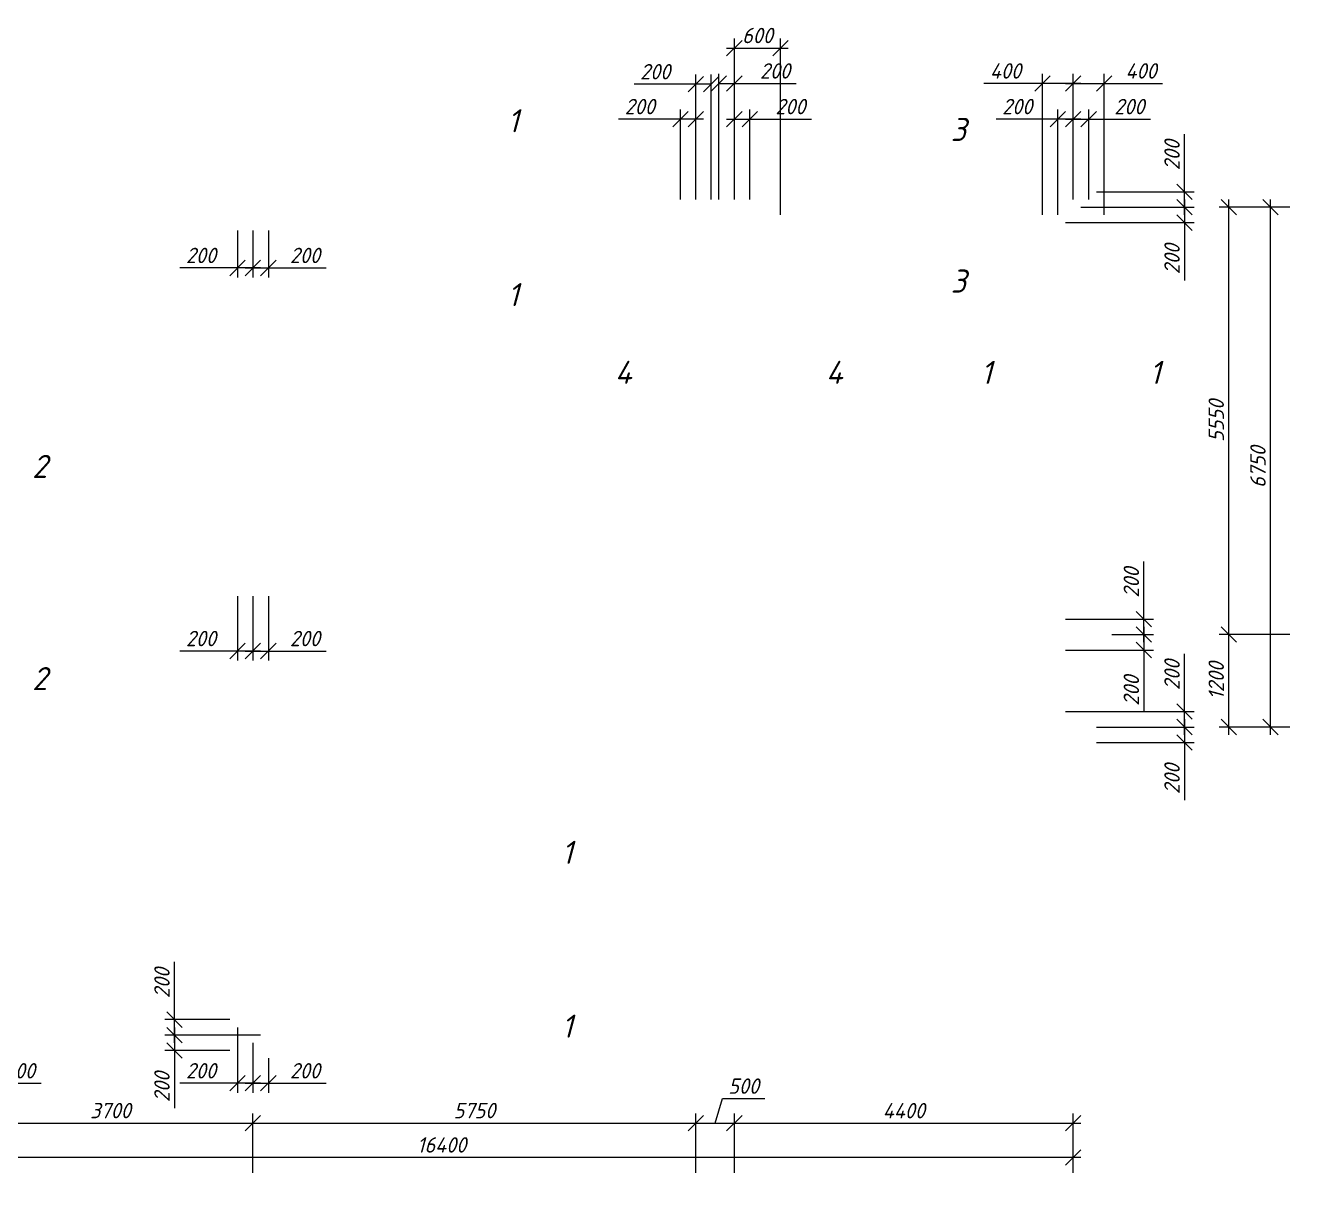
# Model space of a CAD drawing. Header units: millimetres. Extents: x 339888 to 1025294, y -263818 to -40540.
# Drawn here: x 937816 to 954332, y -259768 to -244767 of the extents above; entities that cross this region are included whole.
import ezdxf

# ---------------------------------------------------------------- set-up
doc = ezdxf.new("R2010")
doc.units = ezdxf.units.MM
doc.layers.get('0').update_dxf_attribs({"lineweight": 15})
for name, color, linetype, lineweight in [('0 @ 100', 7, 'Continuous', 15), ('Размеры', 250, 'Continuous', 18), ('Размеры @ 100', 250, 'Continuous', 18)]:
    doc.layers.add(name, color=color, linetype=linetype, lineweight=lineweight)
doc.styles.add('ГОСТ 2', font='GOST_Common Italic.ttf', dxfattribs={"height": 2})
doc.styles.add('ГОСТ 3', font='GOST_Common Italic.ttf', dxfattribs={"height": 3})
doc.dimstyles.new('ГОСТ_2К', dxfattribs={"dimtxt": 2, "dimasz": 2, "dimexe": 1.25, "dimexo": 1, "dimtad": 1, "dimdec": 0, "dimtxsty": 'ГОСТ 2', "dimblk": 'OBLIQUE', "dimcen": -2.5, "dimdle": 1, "dimclrd": 251, "dimclre": 251, "dimclrt": 256, "dimadec": 1, "dimazin": 0, "dimtfac": 1, "dimtdec": 0, "dimtmove": 0, "dimatfit": 3, "dimfxl": 1, "dimlwd": 15, "dimlwe": 15, "dimarcsym": 1})

# ---------------------------------------------------------------- blocks, each defined once
blk = doc.blocks.new('_Oblique')
at = {"color": 0, "linetype": 'ByBlock', "lineweight": -2}
blk.add_line((-0.5, -0.5), (0.5, 0.5), dxfattribs=at)
blk = doc.blocks.new('*D464')
at = {"layer": 'Defpoints', "color": 0, "lineweight": 15, "transparency": 16777216}
for p in [(940770, -259022), (937070, -259768), (940770, -259768)]:
    blk.add_point(p, dxfattribs=at)
at = {"layer": 'Размеры', "color": 251, "lineweight": 15, "transparency": 16777216}
for p, q in [((937070, -259668), (937070, -258897)), ((940770, -259668), (940770, -258897)), ((936970, -259022), (940870, -259022))]:
    blk.add_line(p, q, dxfattribs=at)
at = {"layer": 'Размеры', "color": 251, "lineweight": 15, "transparency": 16777216, "xscale": 200, "yscale": 200, "zscale": 200, "rotation": 180}
blk.add_blockref('_Oblique', (937070, -259022), dxfattribs=at)
at = {"layer": 'Размеры', "color": 251, "lineweight": 15, "transparency": 16777216, "xscale": 200, "yscale": 200, "zscale": 200}
blk.add_blockref('_Oblique', (940770, -259022), dxfattribs=at)
at = {"layer": 'Размеры', "transparency": 16777216, "insert": (938920, -258859), "char_height": 200, "attachment_point": 5, "style": 'ГОСТ 2'}
blk.add_mtext('3700', dxfattribs=at)
blk = doc.blocks.new('*D465')
at = {"layer": 'Defpoints', "color": 0, "lineweight": 15, "transparency": 16777216}
for p in [(946520, -259022), (940770, -259768), (946520, -259768)]:
    blk.add_point(p, dxfattribs=at)
at = {"layer": 'Размеры', "color": 251, "lineweight": 15, "transparency": 16777216}
for p, q in [((940770, -259668), (940770, -258897)), ((946520, -259668), (946520, -258897)), ((940670, -259022), (946620, -259022))]:
    blk.add_line(p, q, dxfattribs=at)
at = {"layer": 'Размеры', "color": 251, "lineweight": 15, "transparency": 16777216, "xscale": 200, "yscale": 200, "zscale": 200, "rotation": 180}
blk.add_blockref('_Oblique', (940770, -259022), dxfattribs=at)
at = {"layer": 'Размеры', "color": 251, "lineweight": 15, "transparency": 16777216, "xscale": 200, "yscale": 200, "zscale": 200}
blk.add_blockref('_Oblique', (946520, -259022), dxfattribs=at)
at = {"layer": 'Размеры', "transparency": 16777216, "insert": (943645, -258859), "char_height": 200, "attachment_point": 5, "style": 'ГОСТ 2'}
blk.add_mtext('5750', dxfattribs=at)
blk = doc.blocks.new('*D466')
at = {"layer": 'Defpoints', "color": 0, "lineweight": 15, "transparency": 16777216}
for p in [(947020, -259022), (946520, -259768), (947020, -259768)]:
    blk.add_point(p, dxfattribs=at)
at = {"layer": 'Размеры', "color": 251, "lineweight": 15, "transparency": 16777216}
for p, q in [((946770, -259022), (946866, -258704)), ((946866, -258704), (947415, -258704)), ((946520, -259668), (946520, -258897)), ((947020, -259668), (947020, -258897)), ((946420, -259022), (947120, -259022))]:
    blk.add_line(p, q, dxfattribs=at)
at = {"layer": 'Размеры', "color": 251, "lineweight": 15, "transparency": 16777216, "xscale": 200, "yscale": 200, "zscale": 200, "rotation": 180}
blk.add_blockref('_Oblique', (946520, -259022), dxfattribs=at)
at = {"layer": 'Размеры', "color": 251, "lineweight": 15, "transparency": 16777216, "xscale": 200, "yscale": 200, "zscale": 200}
blk.add_blockref('_Oblique', (947020, -259022), dxfattribs=at)
at = {"layer": 'Размеры', "transparency": 16777216, "insert": (947140, -258541), "char_height": 200, "attachment_point": 5, "style": 'ГОСТ 2'}
blk.add_mtext('500', dxfattribs=at)
blk = doc.blocks.new('*D467')
at = {"layer": 'Defpoints', "color": 0, "lineweight": 15, "transparency": 16777216}
for p in [(951420, -259022), (947020, -259768), (951420, -259768)]:
    blk.add_point(p, dxfattribs=at)
at = {"layer": 'Размеры', "color": 251, "lineweight": 15, "transparency": 16777216}
for p, q in [((947020, -259668), (947020, -258897)), ((951420, -259668), (951420, -258897)), ((946920, -259022), (951520, -259022))]:
    blk.add_line(p, q, dxfattribs=at)
at = {"layer": 'Размеры', "color": 251, "lineweight": 15, "transparency": 16777216, "xscale": 200, "yscale": 200, "zscale": 200, "rotation": 180}
blk.add_blockref('_Oblique', (947020, -259022), dxfattribs=at)
at = {"layer": 'Размеры', "color": 251, "lineweight": 15, "transparency": 16777216, "xscale": 200, "yscale": 200, "zscale": 200}
blk.add_blockref('_Oblique', (951420, -259022), dxfattribs=at)
at = {"layer": 'Размеры', "transparency": 16777216, "insert": (949220, -258860), "char_height": 200, "attachment_point": 5, "style": 'ГОСТ 2'}
blk.add_mtext('4400', dxfattribs=at)
blk = doc.blocks.new('*D468')
at = {"layer": 'Defpoints', "color": 0, "lineweight": 15, "transparency": 16777216}
for p in [(935020, -259468), (935020, -259768), (951420, -259768)]:
    blk.add_point(p, dxfattribs=at)
at = {"layer": 'Размеры', "color": 251, "lineweight": 15, "transparency": 16777216}
for p, q in [((935020, -259668), (935020, -259343)), ((951420, -259668), (951420, -259343)), ((951520, -259468), (934920, -259468))]:
    blk.add_line(p, q, dxfattribs=at)
at = {"layer": 'Размеры', "color": 251, "lineweight": 15, "transparency": 16777216, "xscale": 200, "yscale": 200, "zscale": 200, "rotation": 180}
blk.add_blockref('_Oblique', (935020, -259468), dxfattribs=at)
at = {"layer": 'Размеры', "color": 251, "lineweight": 15, "transparency": 16777216, "xscale": 200, "yscale": 200, "zscale": 200}
blk.add_blockref('_Oblique', (951420, -259468), dxfattribs=at)
at = {"layer": 'Размеры', "transparency": 16777216, "insert": (943220, -259305), "char_height": 200, "attachment_point": 5, "style": 'ГОСТ 2'}
blk.add_mtext('16400', dxfattribs=at)
blk = doc.blocks.new('*D473')
at = {"layer": 'Defpoints', "color": 0, "lineweight": 15, "transparency": 16777216}
for p in [(953438, -252678), (954332, -252678), (954332, -253878)]:
    blk.add_point(p, dxfattribs=at)
at = {"layer": 'Размеры', "color": 251, "lineweight": 15, "transparency": 16777216}
for p, q in [((954232, -252678), (953313, -252678)), ((953438, -253978), (953438, -252578)), ((954232, -253878), (953313, -253878))]:
    blk.add_line(p, q, dxfattribs=at)
at = {"layer": 'Размеры', "color": 251, "lineweight": 15, "transparency": 16777216, "xscale": 200, "yscale": 200, "zscale": 200}
for p, rotation in [((953438, -252678), 90), ((953438, -253878), 270)]:
    blk.add_blockref('_Oblique', p, dxfattribs=dict(at, rotation=rotation))
at = {"layer": 'Размеры', "transparency": 16777216, "insert": (953276, -253278), "char_height": 200, "attachment_point": 5, "rotation": 90, "style": 'ГОСТ 2'}
blk.add_mtext('1200', dxfattribs=at)
blk = doc.blocks.new('*D474')
at = {"layer": 'Defpoints', "color": 0, "lineweight": 15, "transparency": 16777216}
for p in [(953438, -247128), (954332, -247128), (954332, -252678)]:
    blk.add_point(p, dxfattribs=at)
at = {"layer": 'Размеры', "color": 251, "lineweight": 15, "transparency": 16777216}
for p, q in [((953438, -252778), (953438, -247028)), ((954232, -247128), (953313, -247128)), ((954232, -252678), (953313, -252678))]:
    blk.add_line(p, q, dxfattribs=at)
at = {"layer": 'Размеры', "color": 251, "lineweight": 15, "transparency": 16777216, "xscale": 200, "yscale": 200, "zscale": 200}
for p, rotation in [((953438, -247128), 90), ((953438, -252678), 270)]:
    blk.add_blockref('_Oblique', p, dxfattribs=dict(at, rotation=rotation))
at = {"layer": 'Размеры', "transparency": 16777216, "insert": (953276, -249903), "char_height": 200, "attachment_point": 5, "rotation": 90, "style": 'ГОСТ 2'}
blk.add_mtext('5550', dxfattribs=at)
blk = doc.blocks.new('*D489')
at = {"color": 251, "lineweight": 15, "transparency": 16777216}
for p, q in [((946520, -247028), (946520, -245406)), ((946720, -247028), (946720, -245406)), ((946520, -245531), (945717, -245531)), ((946720, -245531), (946420, -245531))]:
    blk.add_line(p, q, dxfattribs=at)
at = {"layer": 'Defpoints', "color": 0, "lineweight": 15, "transparency": 16777216}
for p in [(946720, -245531), (946520, -247128), (946720, -247128)]:
    blk.add_point(p, dxfattribs=at)
at = {"color": 251, "lineweight": 15, "transparency": 16777216, "xscale": 200, "yscale": 200, "zscale": 200, "rotation": 180}
blk.add_blockref('_Oblique', (946520, -245531), dxfattribs=at)
at = {"color": 251, "lineweight": 15, "transparency": 16777216, "xscale": 200, "yscale": 200, "zscale": 200}
blk.add_blockref('_Oblique', (946720, -245531), dxfattribs=at)
at = {"transparency": 16777216, "insert": (945992, -245368), "char_height": 200, "attachment_point": 5, "style": 'ГОСТ 2'}
blk.add_mtext('200', dxfattribs=at)
blk = doc.blocks.new('*D490')
at = {"color": 251, "lineweight": 15, "transparency": 16777216}
for p, q in [((946320, -247028), (946320, -245858)), ((946520, -247028), (946520, -245858)), ((946320, -245983), (945517, -245983)), ((946620, -245983), (946320, -245983))]:
    blk.add_line(p, q, dxfattribs=at)
at = {"layer": 'Defpoints', "color": 0, "lineweight": 15, "transparency": 16777216}
for p in [(946320, -245983), (946320, -247128), (946520, -247128)]:
    blk.add_point(p, dxfattribs=at)
at = {"color": 251, "lineweight": 15, "transparency": 16777216, "xscale": 200, "yscale": 200, "zscale": 200, "rotation": 180}
blk.add_blockref('_Oblique', (946320, -245983), dxfattribs=at)
at = {"color": 251, "lineweight": 15, "transparency": 16777216, "xscale": 200, "yscale": 200, "zscale": 200}
blk.add_blockref('_Oblique', (946520, -245983), dxfattribs=at)
at = {"transparency": 16777216, "insert": (945792, -245821), "char_height": 200, "attachment_point": 5, "style": 'ГОСТ 2'}
blk.add_mtext('200', dxfattribs=at)
blk = doc.blocks.new('*D491')
at = {"color": 251, "lineweight": 15, "transparency": 16777216}
for p, q in [((951420, -247028), (951420, -245858)), ((951620, -247028), (951620, -245858)), ((951320, -245983), (951620, -245983)), ((951620, -245983), (952423, -245983))]:
    blk.add_line(p, q, dxfattribs=at)
at = {"layer": 'Defpoints', "color": 0, "lineweight": 15, "transparency": 16777216}
for p in [(951620, -245983), (951420, -247128), (951620, -247128)]:
    blk.add_point(p, dxfattribs=at)
at = {"color": 251, "lineweight": 15, "transparency": 16777216, "xscale": 200, "yscale": 200, "zscale": 200, "rotation": 180}
blk.add_blockref('_Oblique', (951420, -245983), dxfattribs=at)
at = {"color": 251, "lineweight": 15, "transparency": 16777216, "xscale": 200, "yscale": 200, "zscale": 200}
blk.add_blockref('_Oblique', (951620, -245983), dxfattribs=at)
at = {"transparency": 16777216, "insert": (952148, -245821), "char_height": 200, "attachment_point": 5, "style": 'ГОСТ 2'}
blk.add_mtext('200', dxfattribs=at)
blk = doc.blocks.new('*D492')
at = {"color": 251, "lineweight": 15, "transparency": 16777216}
for p, q in [((951220, -247228), (951220, -245858)), ((951420, -247028), (951420, -245858)), ((951220, -245983), (950417, -245983)), ((951520, -245983), (951220, -245983))]:
    blk.add_line(p, q, dxfattribs=at)
at = {"layer": 'Defpoints', "color": 0, "lineweight": 15, "transparency": 16777216}
for p in [(951220, -245983), (951420, -247128), (951220, -247328)]:
    blk.add_point(p, dxfattribs=at)
at = {"color": 251, "lineweight": 15, "transparency": 16777216, "xscale": 200, "yscale": 200, "zscale": 200, "rotation": 180}
blk.add_blockref('_Oblique', (951220, -245983), dxfattribs=at)
at = {"color": 251, "lineweight": 15, "transparency": 16777216, "xscale": 200, "yscale": 200, "zscale": 200}
blk.add_blockref('_Oblique', (951420, -245983), dxfattribs=at)
at = {"transparency": 16777216, "insert": (950692, -245821), "char_height": 200, "attachment_point": 5, "style": 'ГОСТ 2'}
blk.add_mtext('200', dxfattribs=at)
blk = doc.blocks.new('*D493')
at = {"color": 251, "lineweight": 15, "transparency": 16777216}
for p, q in [((947020, -247028), (947020, -245858)), ((947220, -247028), (947220, -245858)), ((946920, -245983), (947220, -245983)), ((947220, -245983), (948023, -245983))]:
    blk.add_line(p, q, dxfattribs=at)
at = {"layer": 'Defpoints', "color": 0, "lineweight": 15, "transparency": 16777216}
for p in [(947220, -245983), (947020, -247128), (947220, -247128)]:
    blk.add_point(p, dxfattribs=at)
at = {"color": 251, "lineweight": 15, "transparency": 16777216, "xscale": 200, "yscale": 200, "zscale": 200, "rotation": 180}
blk.add_blockref('_Oblique', (947020, -245983), dxfattribs=at)
at = {"color": 251, "lineweight": 15, "transparency": 16777216, "xscale": 200, "yscale": 200, "zscale": 200}
blk.add_blockref('_Oblique', (947220, -245983), dxfattribs=at)
at = {"transparency": 16777216, "insert": (947748, -245821), "char_height": 200, "attachment_point": 5, "style": 'ГОСТ 2'}
blk.add_mtext('200', dxfattribs=at)
blk = doc.blocks.new('*D494')
at = {"color": 251, "lineweight": 15, "transparency": 16777216}
for p, q in [((946820, -247028), (946820, -245396)), ((947020, -247028), (947020, -245396)), ((946820, -245521), (947120, -245521)), ((947020, -245521), (947823, -245521))]:
    blk.add_line(p, q, dxfattribs=at)
at = {"layer": 'Defpoints', "color": 0, "lineweight": 15, "transparency": 16777216}
for p in [(946820, -245521), (946820, -247128), (947020, -247128)]:
    blk.add_point(p, dxfattribs=at)
at = {"color": 251, "lineweight": 15, "transparency": 16777216, "xscale": 200, "yscale": 200, "zscale": 200, "rotation": 180}
blk.add_blockref('_Oblique', (946820, -245521), dxfattribs=at)
at = {"color": 251, "lineweight": 15, "transparency": 16777216, "xscale": 200, "yscale": 200, "zscale": 200}
blk.add_blockref('_Oblique', (947020, -245521), dxfattribs=at)
at = {"transparency": 16777216, "insert": (947548, -245358), "char_height": 200, "attachment_point": 5, "style": 'ГОСТ 2'}
blk.add_mtext('200', dxfattribs=at)
blk = doc.blocks.new('*D495')
at = {"color": 251, "lineweight": 15, "transparency": 16777216}
for p, q in [((946920, -245061), (947720, -245061)), ((947020, -247028), (947020, -244936)), ((947620, -247228), (947620, -244936))]:
    blk.add_line(p, q, dxfattribs=at)
at = {"layer": 'Defpoints', "color": 0, "lineweight": 15, "transparency": 16777216}
for p in [(947620, -245061), (947020, -247128), (947620, -247328)]:
    blk.add_point(p, dxfattribs=at)
at = {"color": 251, "lineweight": 15, "transparency": 16777216, "xscale": 200, "yscale": 200, "zscale": 200, "rotation": 180}
blk.add_blockref('_Oblique', (947020, -245061), dxfattribs=at)
at = {"color": 251, "lineweight": 15, "transparency": 16777216, "xscale": 200, "yscale": 200, "zscale": 200}
blk.add_blockref('_Oblique', (947620, -245061), dxfattribs=at)
at = {"transparency": 16777216, "insert": (947320, -244898), "char_height": 200, "attachment_point": 5, "style": 'ГОСТ 2'}
blk.add_mtext('600', dxfattribs=at)
blk = doc.blocks.new('*D496')
at = {"color": 251, "lineweight": 15, "transparency": 16777216}
for p, q in [((951020, -247228), (951020, -245396)), ((951420, -247028), (951420, -245396)), ((951020, -245521), (950260, -245521)), ((951520, -245521), (951020, -245521))]:
    blk.add_line(p, q, dxfattribs=at)
at = {"layer": 'Defpoints', "color": 0, "lineweight": 15, "transparency": 16777216}
for p in [(951020, -245521), (951420, -247128), (951020, -247328)]:
    blk.add_point(p, dxfattribs=at)
at = {"color": 251, "lineweight": 15, "transparency": 16777216, "xscale": 200, "yscale": 200, "zscale": 200, "rotation": 180}
blk.add_blockref('_Oblique', (951020, -245521), dxfattribs=at)
at = {"color": 251, "lineweight": 15, "transparency": 16777216, "xscale": 200, "yscale": 200, "zscale": 200}
blk.add_blockref('_Oblique', (951420, -245521), dxfattribs=at)
at = {"transparency": 16777216, "insert": (950540, -245358), "char_height": 200, "attachment_point": 5, "style": 'ГОСТ 2'}
blk.add_mtext('400', dxfattribs=at)
blk = doc.blocks.new('*D497')
at = {"color": 251, "lineweight": 15, "transparency": 16777216}
for p, q in [((951420, -247028), (951420, -245396)), ((951820, -247228), (951820, -245396)), ((951320, -245521), (951820, -245521)), ((951820, -245521), (952580, -245521))]:
    blk.add_line(p, q, dxfattribs=at)
at = {"layer": 'Defpoints', "color": 0, "lineweight": 15, "transparency": 16777216}
for p in [(951820, -245521), (951420, -247128), (951820, -247328)]:
    blk.add_point(p, dxfattribs=at)
at = {"color": 251, "lineweight": 15, "transparency": 16777216, "xscale": 200, "yscale": 200, "zscale": 200, "rotation": 180}
blk.add_blockref('_Oblique', (951420, -245521), dxfattribs=at)
at = {"color": 251, "lineweight": 15, "transparency": 16777216, "xscale": 200, "yscale": 200, "zscale": 200}
blk.add_blockref('_Oblique', (951820, -245521), dxfattribs=at)
at = {"transparency": 16777216, "insert": (952300, -245358), "char_height": 200, "attachment_point": 5, "style": 'ГОСТ 2'}
blk.add_mtext('400', dxfattribs=at)
blk = doc.blocks.new('*D498')
at = {"color": 251, "lineweight": 15, "transparency": 16777216}
for p, q in [((953982, -253978), (953982, -247028)), ((954232, -247128), (953857, -247128)), ((954232, -253878), (953857, -253878))]:
    blk.add_line(p, q, dxfattribs=at)
at = {"layer": 'Defpoints', "color": 0, "lineweight": 15, "transparency": 16777216}
for p in [(953982, -247128), (954332, -247128), (954332, -253878)]:
    blk.add_point(p, dxfattribs=at)
at = {"color": 251, "lineweight": 15, "transparency": 16777216, "xscale": 200, "yscale": 200, "zscale": 200}
for p, rotation in [((953982, -247128), 90), ((953982, -253878), 270)]:
    blk.add_blockref('_Oblique', p, dxfattribs=dict(at, rotation=rotation))
at = {"transparency": 16777216, "insert": (953818, -250503), "char_height": 200, "attachment_point": 5, "rotation": 90, "style": 'ГОСТ 2'}
blk.add_mtext('6750', dxfattribs=at)
blk = doc.blocks.new('*D499')
at = {"color": 251, "lineweight": 15, "transparency": 16777216}
for p, q in [((952864, -246928), (952864, -246179)), ((951720, -246928), (952989, -246928)), ((952864, -247228), (952864, -246928)), ((951520, -247128), (952989, -247128))]:
    blk.add_line(p, q, dxfattribs=at)
at = {"layer": 'Defpoints', "color": 0, "lineweight": 15, "transparency": 16777216}
for p in [(951620, -246928), (952864, -246928), (951420, -247128)]:
    blk.add_point(p, dxfattribs=at)
at = {"color": 251, "lineweight": 15, "transparency": 16777216, "xscale": 200, "yscale": 200, "zscale": 200}
for p, rotation in [((952864, -246928), 90), ((952864, -247128), 270)]:
    blk.add_blockref('_Oblique', p, dxfattribs=dict(at, rotation=rotation))
at = {"transparency": 16777216, "insert": (952702, -246453), "char_height": 200, "attachment_point": 5, "rotation": 90, "style": 'ГОСТ 2'}
blk.add_mtext('200', dxfattribs=at)
blk = doc.blocks.new('*D500')
at = {"color": 251, "lineweight": 15, "transparency": 16777216}
for p, q in [((952864, -247028), (952864, -247328)), ((951520, -247128), (952989, -247128)), ((951320, -247328), (952989, -247328)), ((952864, -247328), (952864, -248078))]:
    blk.add_line(p, q, dxfattribs=at)
at = {"layer": 'Defpoints', "color": 0, "lineweight": 15, "transparency": 16777216}
for p in [(951420, -247128), (951220, -247328), (952864, -247328)]:
    blk.add_point(p, dxfattribs=at)
at = {"color": 251, "lineweight": 15, "transparency": 16777216, "xscale": 200, "yscale": 200, "zscale": 200}
for p, rotation in [((952864, -247128), 90), ((952864, -247328), 270)]:
    blk.add_blockref('_Oblique', p, dxfattribs=dict(at, rotation=rotation))
at = {"transparency": 16777216, "insert": (952702, -247803), "char_height": 200, "attachment_point": 5, "rotation": 90, "style": 'ГОСТ 2'}
blk.add_mtext('200', dxfattribs=at)
blk = doc.blocks.new('*D501')
at = {"color": 251, "lineweight": 15, "transparency": 16777216}
for p, q in [((952864, -253778), (952864, -254078)), ((951720, -253878), (952989, -253878)), ((951720, -254078), (952989, -254078)), ((952864, -254078), (952864, -254828))]:
    blk.add_line(p, q, dxfattribs=at)
at = {"layer": 'Defpoints', "color": 0, "lineweight": 15, "transparency": 16777216}
for p in [(951620, -253878), (951620, -254078), (952864, -254078)]:
    blk.add_point(p, dxfattribs=at)
at = {"color": 251, "lineweight": 15, "transparency": 16777216, "xscale": 200, "yscale": 200, "zscale": 200}
for p, rotation in [((952864, -253878), 90), ((952864, -254078), 270)]:
    blk.add_blockref('_Oblique', p, dxfattribs=dict(at, rotation=rotation))
at = {"transparency": 16777216, "insert": (952702, -254553), "char_height": 200, "attachment_point": 5, "rotation": 90, "style": 'ГОСТ 2'}
blk.add_mtext('200', dxfattribs=at)
blk = doc.blocks.new('*D502')
at = {"color": 251, "lineweight": 15, "transparency": 16777216}
for p, q in [((952864, -253678), (952864, -252929)), ((951320, -253678), (952989, -253678)), ((952864, -253978), (952864, -253678)), ((951720, -253878), (952989, -253878))]:
    blk.add_line(p, q, dxfattribs=at)
at = {"layer": 'Defpoints', "color": 0, "lineweight": 15, "transparency": 16777216}
for p in [(951220, -253678), (952864, -253678), (951620, -253878)]:
    blk.add_point(p, dxfattribs=at)
at = {"color": 251, "lineweight": 15, "transparency": 16777216, "xscale": 200, "yscale": 200, "zscale": 200}
for p, rotation in [((952864, -253678), 90), ((952864, -253878), 270)]:
    blk.add_blockref('_Oblique', p, dxfattribs=dict(at, rotation=rotation))
at = {"transparency": 16777216, "insert": (952702, -253203), "char_height": 200, "attachment_point": 5, "rotation": 90, "style": 'ГОСТ 2'}
blk.add_mtext('200', dxfattribs=at)
blk = doc.blocks.new('*D503')
at = {"color": 251, "lineweight": 15, "transparency": 16777216}
for p, q in [((951920, -252678), (952461, -252678)), ((952336, -252578), (952336, -252878)), ((951320, -252878), (952461, -252878)), ((952336, -252878), (952336, -253681))]:
    blk.add_line(p, q, dxfattribs=at)
at = {"layer": 'Defpoints', "color": 0, "lineweight": 15, "transparency": 16777216}
for p in [(951820, -252678), (951220, -252878), (952336, -252878)]:
    blk.add_point(p, dxfattribs=at)
at = {"color": 251, "lineweight": 15, "transparency": 16777216, "xscale": 200, "yscale": 200, "zscale": 200}
for p, rotation in [((952336, -252678), 90), ((952336, -252878), 270)]:
    blk.add_blockref('_Oblique', p, dxfattribs=dict(at, rotation=rotation))
at = {"transparency": 16777216, "insert": (952174, -253406), "char_height": 200, "attachment_point": 5, "rotation": 90, "style": 'ГОСТ 2'}
blk.add_mtext('200', dxfattribs=at)
blk = doc.blocks.new('*D504')
at = {"color": 251, "lineweight": 15, "transparency": 16777216}
for p, q in [((952336, -252478), (952336, -251729)), ((951320, -252478), (952461, -252478)), ((952336, -252778), (952336, -252478)), ((951920, -252678), (952461, -252678))]:
    blk.add_line(p, q, dxfattribs=at)
at = {"layer": 'Defpoints', "color": 0, "lineweight": 15, "transparency": 16777216}
for p in [(951220, -252478), (952336, -252478), (951820, -252678)]:
    blk.add_point(p, dxfattribs=at)
at = {"color": 251, "lineweight": 15, "transparency": 16777216, "xscale": 200, "yscale": 200, "zscale": 200}
for p, rotation in [((952336, -252478), 90), ((952336, -252678), 270)]:
    blk.add_blockref('_Oblique', p, dxfattribs=dict(at, rotation=rotation))
at = {"transparency": 16777216, "insert": (952174, -252003), "char_height": 200, "attachment_point": 5, "rotation": 90, "style": 'ГОСТ 2'}
blk.add_mtext('200', dxfattribs=at)
blk = doc.blocks.new('*D505')
at = {"color": 251, "lineweight": 15, "transparency": 16777216}
for p, q in [((940570, -247428), (940570, -248042)), ((940770, -247428), (940770, -248042)), ((940570, -247917), (939820, -247917)), ((940870, -247917), (940570, -247917))]:
    blk.add_line(p, q, dxfattribs=at)
at = {"layer": 'Defpoints', "color": 0, "lineweight": 15, "transparency": 16777216}
for p in [(940570, -247328), (940770, -247328), (940570, -247917)]:
    blk.add_point(p, dxfattribs=at)
at = {"color": 251, "lineweight": 15, "transparency": 16777216, "xscale": 200, "yscale": 200, "zscale": 200, "rotation": 180}
blk.add_blockref('_Oblique', (940570, -247917), dxfattribs=at)
at = {"color": 251, "lineweight": 15, "transparency": 16777216, "xscale": 200, "yscale": 200, "zscale": 200}
blk.add_blockref('_Oblique', (940770, -247917), dxfattribs=at)
at = {"transparency": 16777216, "insert": (940095, -247754), "char_height": 200, "attachment_point": 5, "style": 'ГОСТ 2'}
blk.add_mtext('200', dxfattribs=at)
blk = doc.blocks.new('*D506')
at = {"color": 251, "lineweight": 15, "transparency": 16777216}
for p, q in [((940570, -252178), (940570, -253016)), ((940770, -252178), (940770, -253016)), ((940570, -252891), (939820, -252891)), ((940870, -252891), (940570, -252891))]:
    blk.add_line(p, q, dxfattribs=at)
at = {"layer": 'Defpoints', "color": 0, "lineweight": 15, "transparency": 16777216}
for p in [(940570, -252078), (940770, -252078), (940570, -252891)]:
    blk.add_point(p, dxfattribs=at)
at = {"color": 251, "lineweight": 15, "transparency": 16777216, "xscale": 200, "yscale": 200, "zscale": 200, "rotation": 180}
blk.add_blockref('_Oblique', (940570, -252891), dxfattribs=at)
at = {"color": 251, "lineweight": 15, "transparency": 16777216, "xscale": 200, "yscale": 200, "zscale": 200}
blk.add_blockref('_Oblique', (940770, -252891), dxfattribs=at)
at = {"transparency": 16777216, "insert": (940095, -252729), "char_height": 200, "attachment_point": 5, "style": 'ГОСТ 2'}
blk.add_mtext('200', dxfattribs=at)
blk = doc.blocks.new('*D507')
at = {"color": 251, "lineweight": 15, "transparency": 16777216}
for p, q in [((940770, -258178), (940770, -258629)), ((940970, -258178), (940970, -258629)), ((940670, -258504), (940970, -258504)), ((940970, -258504), (941720, -258504))]:
    blk.add_line(p, q, dxfattribs=at)
at = {"layer": 'Defpoints', "color": 0, "lineweight": 15, "transparency": 16777216}
for p in [(940770, -258078), (940970, -258078), (940970, -258504)]:
    blk.add_point(p, dxfattribs=at)
at = {"color": 251, "lineweight": 15, "transparency": 16777216, "xscale": 200, "yscale": 200, "zscale": 200, "rotation": 180}
blk.add_blockref('_Oblique', (940770, -258504), dxfattribs=at)
at = {"color": 251, "lineweight": 15, "transparency": 16777216, "xscale": 200, "yscale": 200, "zscale": 200}
blk.add_blockref('_Oblique', (940970, -258504), dxfattribs=at)
at = {"transparency": 16777216, "insert": (941445, -258342), "char_height": 200, "attachment_point": 5, "style": 'ГОСТ 2'}
blk.add_mtext('200', dxfattribs=at)
blk = doc.blocks.new('*D508')
at = {"color": 251, "lineweight": 15, "transparency": 16777216}
for p, q in [((939751, -257678), (939751, -256929)), ((940470, -257678), (939626, -257678)), ((939751, -257978), (939751, -257678)), ((940870, -257878), (939626, -257878))]:
    blk.add_line(p, q, dxfattribs=at)
at = {"layer": 'Defpoints', "color": 0, "lineweight": 15, "transparency": 16777216}
for p in [(939751, -257678), (940570, -257678), (940970, -257878)]:
    blk.add_point(p, dxfattribs=at)
at = {"color": 251, "lineweight": 15, "transparency": 16777216, "xscale": 200, "yscale": 200, "zscale": 200}
for p, rotation in [((939751, -257678), 90), ((939751, -257878), 270)]:
    blk.add_blockref('_Oblique', p, dxfattribs=dict(at, rotation=rotation))
at = {"transparency": 16777216, "insert": (939589, -257203), "char_height": 200, "attachment_point": 5, "rotation": 90, "style": 'ГОСТ 2'}
blk.add_mtext('200', dxfattribs=at)
blk = doc.blocks.new('*D509')
at = {"color": 251, "lineweight": 15, "transparency": 16777216}
for p, q in [((939751, -257778), (939751, -258078)), ((940470, -257878), (939626, -257878)), ((940470, -258078), (939626, -258078)), ((939751, -258078), (939751, -258828))]:
    blk.add_line(p, q, dxfattribs=at)
at = {"layer": 'Defpoints', "color": 0, "lineweight": 15, "transparency": 16777216}
for p in [(940570, -257878), (939751, -258078), (940570, -258078)]:
    blk.add_point(p, dxfattribs=at)
at = {"color": 251, "lineweight": 15, "transparency": 16777216, "xscale": 200, "yscale": 200, "zscale": 200}
for p, rotation in [((939751, -257878), 90), ((939751, -258078), 270)]:
    blk.add_blockref('_Oblique', p, dxfattribs=dict(at, rotation=rotation))
at = {"transparency": 16777216, "insert": (939589, -258553), "char_height": 200, "attachment_point": 5, "rotation": 90, "style": 'ГОСТ 2'}
blk.add_mtext('200', dxfattribs=at)
blk = doc.blocks.new('*D510')
at = {"color": 251, "lineweight": 15, "transparency": 16777216}
for p, q in [((940570, -257778), (940570, -258629)), ((940770, -257978), (940770, -258629)), ((940570, -258504), (939820, -258504)), ((940870, -258504), (940570, -258504))]:
    blk.add_line(p, q, dxfattribs=at)
at = {"layer": 'Defpoints', "color": 0, "lineweight": 15, "transparency": 16777216}
for p in [(940570, -257678), (940770, -257878), (940570, -258504)]:
    blk.add_point(p, dxfattribs=at)
at = {"color": 251, "lineweight": 15, "transparency": 16777216, "xscale": 200, "yscale": 200, "zscale": 200, "rotation": 180}
blk.add_blockref('_Oblique', (940570, -258504), dxfattribs=at)
at = {"color": 251, "lineweight": 15, "transparency": 16777216, "xscale": 200, "yscale": 200, "zscale": 200}
blk.add_blockref('_Oblique', (940770, -258504), dxfattribs=at)
at = {"transparency": 16777216, "insert": (940095, -258342), "char_height": 200, "attachment_point": 5, "style": 'ГОСТ 2'}
blk.add_mtext('200', dxfattribs=at)
blk = doc.blocks.new('*D512')
at = {"color": 251, "lineweight": 15, "transparency": 16777216}
for p, q in [((937270, -257778), (937270, -258629)), ((937070, -257978), (937070, -258629)), ((936970, -258504), (937270, -258504)), ((937270, -258504), (938020, -258504))]:
    blk.add_line(p, q, dxfattribs=at)
at = {"layer": 'Defpoints', "color": 0, "lineweight": 15, "transparency": 16777216}
for p in [(937270, -257678), (937070, -257878), (937270, -258504)]:
    blk.add_point(p, dxfattribs=at)
at = {"color": 251, "lineweight": 15, "transparency": 16777216, "xscale": 200, "yscale": 200, "zscale": 200, "rotation": 180}
blk.add_blockref('_Oblique', (937070, -258504), dxfattribs=at)
at = {"color": 251, "lineweight": 15, "transparency": 16777216, "xscale": 200, "yscale": 200, "zscale": 200}
blk.add_blockref('_Oblique', (937270, -258504), dxfattribs=at)
at = {"transparency": 16777216, "insert": (937745, -258342), "char_height": 200, "attachment_point": 5, "style": 'ГОСТ 2'}
blk.add_mtext('200', dxfattribs=at)
blk = doc.blocks.new('*D513')
at = {"color": 251, "lineweight": 15, "transparency": 16777216}
for p, q in [((940770, -247428), (940770, -248042)), ((940970, -247428), (940970, -248042)), ((940670, -247917), (940970, -247917)), ((940970, -247917), (941720, -247917))]:
    blk.add_line(p, q, dxfattribs=at)
at = {"layer": 'Defpoints', "color": 0, "lineweight": 15, "transparency": 16777216}
for p in [(940770, -247328), (940970, -247328), (940970, -247917)]:
    blk.add_point(p, dxfattribs=at)
at = {"color": 251, "lineweight": 15, "transparency": 16777216, "xscale": 200, "yscale": 200, "zscale": 200, "rotation": 180}
blk.add_blockref('_Oblique', (940770, -247917), dxfattribs=at)
at = {"color": 251, "lineweight": 15, "transparency": 16777216, "xscale": 200, "yscale": 200, "zscale": 200}
blk.add_blockref('_Oblique', (940970, -247917), dxfattribs=at)
at = {"transparency": 16777216, "insert": (941445, -247754), "char_height": 200, "attachment_point": 5, "style": 'ГОСТ 2'}
blk.add_mtext('200', dxfattribs=at)
blk = doc.blocks.new('*D514')
at = {"color": 251, "lineweight": 15, "transparency": 16777216}
for p, q in [((940770, -252178), (940770, -253016)), ((940970, -252178), (940970, -253016)), ((940670, -252891), (940970, -252891)), ((940970, -252891), (941720, -252891))]:
    blk.add_line(p, q, dxfattribs=at)
at = {"layer": 'Defpoints', "color": 0, "lineweight": 15, "transparency": 16777216}
for p in [(940770, -252078), (940970, -252078), (940970, -252891)]:
    blk.add_point(p, dxfattribs=at)
at = {"color": 251, "lineweight": 15, "transparency": 16777216, "xscale": 200, "yscale": 200, "zscale": 200, "rotation": 180}
blk.add_blockref('_Oblique', (940770, -252891), dxfattribs=at)
at = {"color": 251, "lineweight": 15, "transparency": 16777216, "xscale": 200, "yscale": 200, "zscale": 200}
blk.add_blockref('_Oblique', (940970, -252891), dxfattribs=at)
at = {"transparency": 16777216, "insert": (941445, -252729), "char_height": 200, "attachment_point": 5, "style": 'ГОСТ 2'}
blk.add_mtext('200', dxfattribs=at)

msp = doc.modelspace()

# ---------------------------------------------------------------- texts
at = {"layer": '0 @ 100', "style": 'ГОСТ 3'}
for s, p in [('1', (944076.10057, -246155.09634)), ('3', (949827.41291, -246268.13903)), ('3', (949827.41291, -248237.41924)), ('1', (944076.10057, -248412.61373)), ('4', (945469.10573, -249422.34102)), ('4', (948208.59787, -249422.34102)), ('1', (950219.79529, -249422.34102)), ('1', (952409.56174, -249422.34102)), ('2', (937903.72703, -250643.54309)), ('2', (937903.72703, -253399.03374)), ('1', (944776.90331, -255655.09634)), ('1', (944776.90331, -257912.61373))]:
    msp.add_text(s, height=300, dxfattribs=at).set_placement(p)

# ---------------------------------------------------------------- dimensions: what is measured, and where the dimension line sits
at = {"layer": '0 @ 100'}
for base, p1, p2, picture, middle in [((947619.88881, -245060.8599), (947019.88881, -247128.3669), (947619.88881, -247328.3669), '*D495', (947319.88881, -244898.3599)), ((951819.88881, -245520.59532), (951419.88881, -247128.3669), (951819.88881, -247328.3669), '*D497', (952299.7373, -245358.09532)), ((940569.88881, -247916.97479), (940769.88881, -247328.3669), (940569.88881, -247328.3669), '*D505', (940094.96457, -247754.47479)), ((940569.88881, -252891.20438), (940769.88881, -252078.3669), (940569.88881, -252078.3669), '*D506', (940094.96457, -252728.70438)), ((940569.88881, -258504.22738), (940769.88881, -257878.3669), (940569.88881, -257678.3669), '*D510', (940094.96457, -258341.72738)), ((940969.88881, -258504.22738), (940769.88881, -258078.3669), (940969.88881, -258078.3669), '*D507', (941444.81305, -258341.72738))]:
    dim = msp.add_linear_dim(base=base, p1=p1, p2=p2, dimstyle='ГОСТ_2К', override={"dimscale": 100, "dimtix": 0, "dimtofl": 1, "dimtmove": 0, "dimatfit": 3}, dxfattribs=at)
    dim.commit()
    dim.dimension.update_dxf_attribs({"geometry": picture, "text_midpoint": middle})
for base, p1, p2, picture, middle in [((946719.88881, -245530.59532), (946519.88881, -247128.3669), (946719.88881, -247128.3669), '*D489', (945991.85851, -245530.59532)), ((947219.88881, -245983.29371), (947019.88881, -247128.3669), (947219.88881, -247128.3669), '*D493', (947747.91912, -245983.29371)), ((951619.88881, -245983.29371), (951419.88881, -247128.3669), (951619.88881, -247128.3669), '*D491', (952147.91912, -245983.29371))]:
    dim = msp.add_linear_dim(base=base, p1=p1, p2=p2, dimstyle='ГОСТ_2К', override={"dimscale": 100, "dimtix": 0, "dimtofl": 1, "dimtmove": 0, "dimatfit": 3}, dxfattribs=at)
    dim.commit()
    dim.dimension.update_dxf_attribs({"geometry": picture, "text_midpoint": middle, "dimtype": 160})
for base, p1, p2, angle, picture, middle in [((946819.88881, -245520.59532), (947019.88881, -247128.3669), (946819.88881, -247128.3669), 180, '*D494', (947547.91912, -245520.59532)), ((946319.88881, -245983.29371), (946519.88881, -247128.3669), (946319.88881, -247128.3669), 180, '*D490', (945791.85851, -245983.29371)), ((951219.88881, -245983.29371), (951419.88881, -247128.3669), (951219.88881, -247328.3669), 180, '*D492', (950691.85851, -245983.29371)), ((952336.16606, -252878.3669), (951819.88881, -252678.3669), (951219.88881, -252878.3669), 270, '*D503', (952336.16606, -253406.3972))]:
    dim = msp.add_linear_dim(base=base, p1=p1, p2=p2, angle=angle, dimstyle='ГОСТ_2К', override={"dimscale": 100, "dimtix": 0, "dimtofl": 1, "dimtmove": 0, "dimatfit": 3}, dxfattribs=at)
    dim.commit()
    dim.dimension.update_dxf_attribs({"geometry": picture, "text_midpoint": middle, "dimtype": 160})
for base, p1, p2, angle, picture, middle in [((951019.88881, -245520.59532), (951419.88881, -247128.3669), (951019.88881, -247328.3669), 180, '*D496', (950540.04033, -245358.09532)), ((952864.0799, -246928.3669), (951419.88881, -247128.3669), (951619.88881, -246928.3669), 90, '*D499', (952701.5799, -246453.44266)), ((952864.0799, -247328.3669), (951419.88881, -247128.3669), (951219.88881, -247328.3669), 270, '*D500', (952701.5799, -247803.29114)), ((953981.6937, -247128.3669), (954331.6937, -253878.3669), (954331.6937, -247128.3669), 90, '*D498', (953817.90582, -250503.3669)), ((940969.88881, -247916.97479), (940769.88881, -247328.3669), (940969.88881, -247328.3669), 180, '*D513', (941444.81305, -247754.47479)), ((952336.16606, -252478.3669), (951819.88881, -252678.3669), (951219.88881, -252478.3669), 90, '*D504', (952173.66606, -252003.44266)), ((940969.88881, -252891.20438), (940769.88881, -252078.3669), (940969.88881, -252078.3669), 180, '*D514', (941444.81305, -252728.70438)), ((952864.0799, -253678.3669), (951619.88881, -253878.3669), (951219.88881, -253678.3669), 90, '*D502', (952701.5799, -253203.44266)), ((952864.0799, -254078.3669), (951619.88881, -253878.3669), (951619.88881, -254078.3669), 270, '*D501', (952701.5799, -254553.29114)), ((939751.49756, -257678.3669), (940969.88881, -257878.3669), (940569.88881, -257678.3669), 90, '*D508', (939588.99756, -257203.44266)), ((937269.88881, -258504.22738), (937069.88881, -257878.3669), (937269.88881, -257678.3669), 180, '*D512', (937744.81305, -258341.72738)), ((939751.49756, -258078.3669), (940569.88881, -257878.3669), (940569.88881, -258078.3669), 90, '*D509', (939588.99756, -258553.29114))]:
    dim = msp.add_linear_dim(base=base, p1=p1, p2=p2, angle=angle, dimstyle='ГОСТ_2К', override={"dimscale": 100, "dimtix": 0, "dimtofl": 1, "dimtmove": 0, "dimatfit": 3}, dxfattribs=at)
    dim.commit()
    dim.dimension.update_dxf_attribs({"geometry": picture, "text_midpoint": middle})
at = {"layer": 'Размеры @ 100'}
for base, p1, p2, picture, middle in [((953438.38706, -247128.3669), (954331.6937, -252678.3669), (954331.6937, -247128.3669), '*D474', (953275.88706, -249903.3669)), ((953438.38706, -252678.3669), (954331.6937, -253878.3669), (954331.6937, -252678.3669), '*D473', (953275.88706, -253278.3669))]:
    dim = msp.add_linear_dim(base=base, p1=p1, p2=p2, angle=90, dimstyle='ГОСТ_2К', override={"dimscale": 100, "dimtix": 0, "dimtofl": 1, "dimtmove": 1, "dimatfit": 3}, dxfattribs=at)
    dim.commit()
    dim.dimension.update_dxf_attribs({"geometry": picture, "text_midpoint": middle})
for base, p1, p2, picture, middle in [((947019.88881, -259022.34242), (946519.88881, -259767.62098), (947019.88881, -259767.62098), '*D466', (946928.01381, -258541.09242)), ((940769.88881, -259022.34242), (937069.88881, -259767.62098), (940769.88881, -259767.62098), '*D464', (938919.88881, -258858.55454)), ((946519.88881, -259022.34242), (940769.88881, -259767.62098), (946519.88881, -259767.62098), '*D465', (943644.88881, -258858.55454)), ((951419.88881, -259022.34242), (947019.88881, -259767.62098), (951419.88881, -259767.62098), '*D467', (949219.88881, -258859.84242)), ((935019.88881, -259467.89181), (951419.88881, -259767.62098), (935019.88881, -259767.62098), '*D468', (943219.88881, -259305.39181))]:
    dim = msp.add_linear_dim(base=base, p1=p1, p2=p2, dimstyle='ГОСТ_2К', override={"dimscale": 100, "dimtix": 0, "dimtofl": 1, "dimtmove": 1, "dimatfit": 3}, dxfattribs=at)
    dim.commit()
    dim.dimension.update_dxf_attribs({"geometry": picture, "text_midpoint": middle})

doc.saveas('drawing.dxf')
